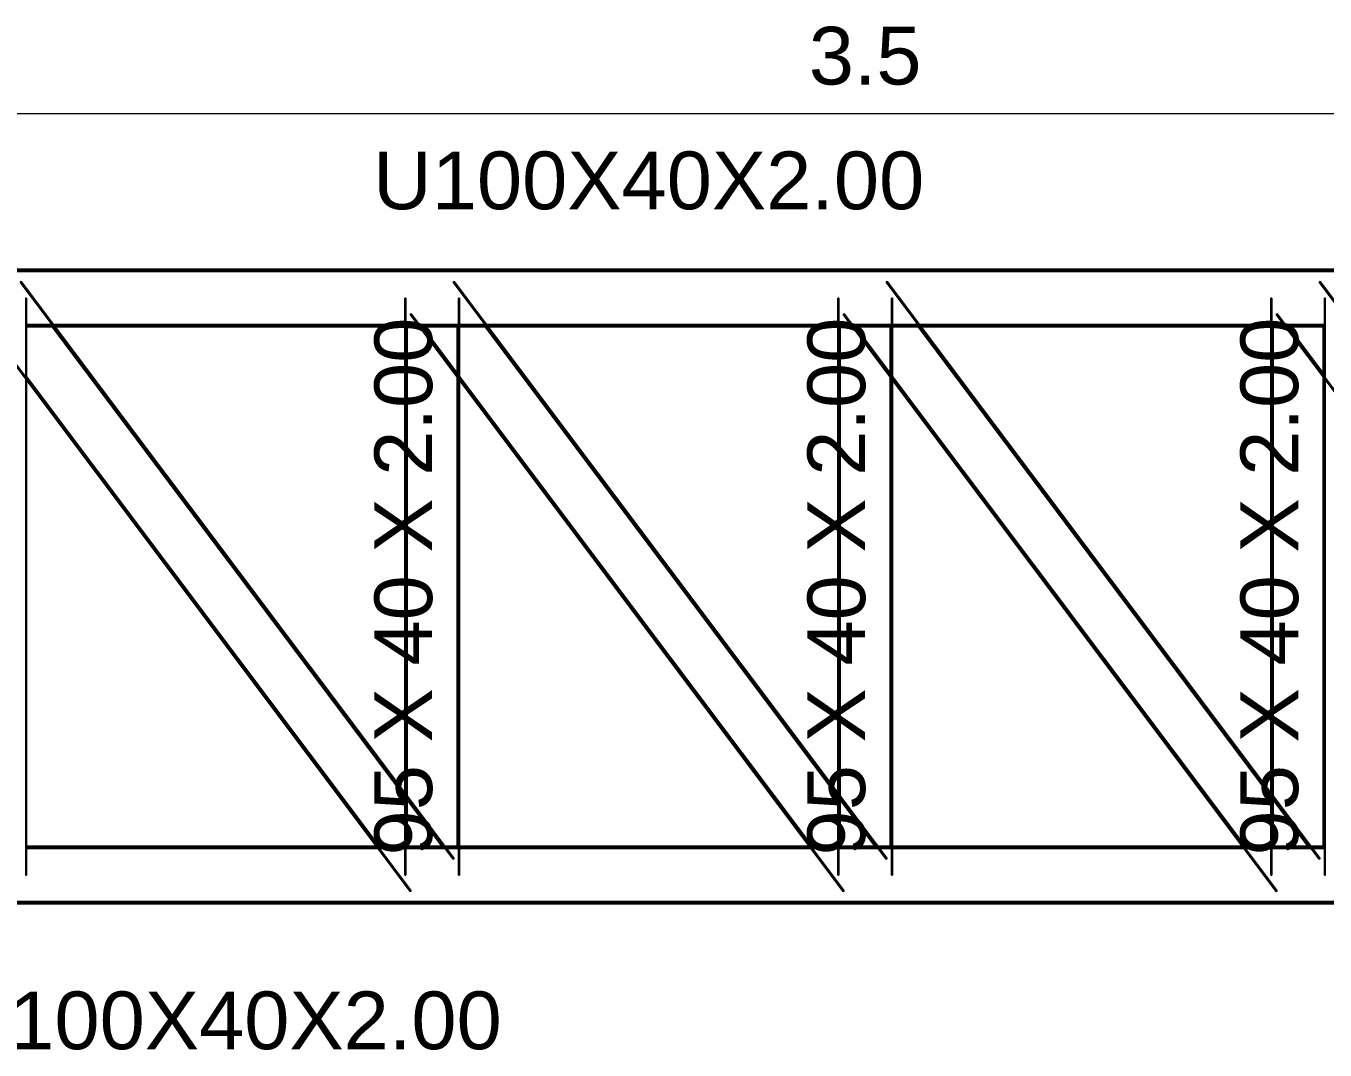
# Model space of a CAD drawing. Header units: millimetres. Extents: x 0 to 123, y 0 to 42.
# Drawn here: x 14.157 to 16.407, y 17.624 to 19.399 of the extents above; entities that cross this region are included whole.
import ezdxf
from ezdxf.enums import TextEntityAlignment as Align

# ---------------------------------------------------------------- set-up
doc = ezdxf.new("R2010")
doc.units = ezdxf.units.MM
for name, color, linetype, lineweight in [('BARRAS_DE_ACO', 7, 'Continuous', 0), ('COTAS', 13, 'Continuous', 0), ('REFERENCIA_DAS_BARRAS', 2, 'Continuous', 0)]:
    doc.layers.add(name, color=color, linetype=linetype, lineweight=lineweight)
doc.styles.add('CYPETXT', font='arial.ttf', dxfattribs={"height": 0.2})

msp = doc.modelspace()

# ---------------------------------------------------------------- linework, layer by layer
at = {"layer": 'BARRAS_DE_ACO'}
for p, q in [((7.36097, 18.97752), (22.36097, 18.97752)), ((14.89737, 17.95482), (14.14737, 18.95482)), ((14.14897, 18.95602), (14.89897, 17.95602)), ((14.89737, 18.95482), (14.89897, 18.95602)), ((15.64737, 17.95482), (14.89737, 18.95482)), ((14.89737, 18.95482), (14.95293, 18.88075)), ((14.89897, 18.95602), (15.64897, 17.95602)), ((15.64737, 18.95482), (15.64897, 18.95602)), ((16.39737, 17.95482), (15.64737, 18.95482)), ((15.64897, 18.95602), (16.39897, 17.95602)), ((16.39737, 18.95482), (16.39897, 18.95602)), ((17.14737, 17.95482), (16.39737, 18.95482)), ((16.39897, 18.95602), (17.14897, 17.95602)), ((14.15647, 18.92752), (14.15847, 18.92752)), ((14.15847, 18.92752), (14.15847, 17.92752)), ((14.16464, 18.93179), (14.2035, 18.87999)), ((14.81347, 17.92752), (14.81347, 18.92752)), ((14.81347, 18.92752), (14.81547, 18.92752)), ((14.81547, 18.92752), (14.81547, 17.92752)), ((14.90647, 17.92752), (14.90647, 18.92752)), ((14.90647, 18.92752), (14.90847, 18.92752)), ((14.90847, 18.92752), (14.90847, 17.92752)), ((15.56347, 17.92752), (15.56347, 18.92752)), ((15.56347, 18.92752), (15.56547, 18.92752)), ((15.56547, 18.92752), (15.56547, 17.92752)), ((15.65647, 17.92752), (15.65647, 18.92752)), ((15.65647, 18.92752), (15.65847, 18.92752)), ((15.65847, 18.92752), (15.65847, 17.92752)), ((15.67158, 18.92255), (15.70235, 18.88152)), ((16.31347, 17.92752), (16.31347, 18.92752)), ((16.31347, 18.92752), (16.31547, 18.92752)), ((16.31547, 18.92752), (16.31547, 17.92752)), ((16.40647, 17.92752), (16.40647, 18.92752)), ((16.40647, 18.92752), (16.40847, 18.92752)), ((14.07457, 18.90022), (14.82457, 17.90022)), ((14.82297, 18.89902), (14.82457, 18.90022)), ((14.82457, 18.90022), (15.57457, 17.90022)), ((15.57297, 18.89902), (15.57457, 18.90022)), ((15.57457, 18.90022), (16.32457, 17.90022)), ((16.32297, 18.89902), (16.32457, 18.90022)), ((16.32457, 18.90022), (17.07457, 17.90022)), ((14.82297, 17.89902), (14.07297, 18.89902)), ((14.15847, 18.88152), (14.20235, 18.88152)), ((14.20235, 18.88152), (14.15847, 18.88152)), ((14.15847, 18.87999), (14.2035, 18.87999)), ((14.2035, 18.87999), (14.15847, 18.87999)), ((14.15847, 18.87869), (14.20447, 18.87869)), ((14.20447, 18.87869), (14.15847, 18.87869)), ((14.15847, 18.87782), (14.20512, 18.87782)), ((14.20512, 18.87782), (14.15847, 18.87782)), ((14.15847, 18.87752), (14.20535, 18.87752)), ((14.20535, 18.87752), (14.15847, 18.87752)), ((14.81347, 18.06335), (14.20285, 18.87752)), ((14.20285, 18.87752), (14.81347, 18.06335)), ((14.81347, 18.06463), (14.2038, 18.87752)), ((14.2038, 18.87752), (14.81347, 18.06463)), ((14.81347, 18.06571), (14.20462, 18.87752)), ((14.20462, 18.87752), (14.81347, 18.06571)), ((14.20485, 18.88152), (14.81347, 18.88152)), ((14.81347, 18.88152), (14.20485, 18.88152)), ((14.81347, 18.06643), (14.20516, 18.87752)), ((14.20516, 18.87752), (14.81347, 18.06643)), ((14.81347, 18.06669), (14.20535, 18.87752)), ((14.20535, 18.87752), (14.81347, 18.06669)), ((14.20535, 18.87752), (14.81347, 18.06669)), ((14.206, 18.87999), (14.81347, 18.87999)), ((14.81347, 18.87999), (14.206, 18.87999)), ((14.20697, 18.87869), (14.81347, 18.87869)), ((14.81347, 18.87869), (14.20697, 18.87869)), ((14.20762, 18.87782), (14.81347, 18.87782)), ((14.81347, 18.87782), (14.20762, 18.87782)), ((14.20785, 18.87752), (14.81347, 18.87752)), ((14.81347, 18.87752), (14.20785, 18.87752)), ((14.81347, 18.07002), (14.20785, 18.87752)), ((14.20785, 18.87752), (14.81347, 18.07002)), ((14.81547, 18.88152), (14.8361, 18.88152)), ((14.8361, 18.88152), (14.81547, 18.88152)), ((14.81547, 18.87999), (14.83725, 18.87999)), ((14.83725, 18.87999), (14.81547, 18.87999)), ((14.81547, 18.87869), (14.83822, 18.87869)), ((14.83822, 18.87869), (14.81547, 18.87869)), ((14.81547, 18.87782), (14.83887, 18.87782)), ((14.83887, 18.87782), (14.81547, 18.87782)), ((14.81547, 18.87752), (14.8391, 18.87752)), ((14.8391, 18.87752), (14.81547, 18.87752)), ((14.81563, 18.06715), (14.81563, 18.87752)), ((14.81563, 18.87752), (14.81563, 18.06715)), ((14.81606, 18.06657), (14.81606, 18.87752)), ((14.81606, 18.87752), (14.81606, 18.06657)), ((14.81671, 18.06571), (14.81671, 18.87752)), ((14.81671, 18.87752), (14.81671, 18.06571)), ((14.81747, 18.06469), (14.81747, 18.87752)), ((14.81747, 18.87752), (14.81747, 18.06469)), ((15.57297, 17.89902), (14.82297, 18.89902)), ((14.8361, 18.88152), (14.83667, 18.88076)), ((14.83725, 18.87999), (14.83773, 18.87934)), ((14.83822, 18.87869), (14.83854, 18.87826)), ((14.8386, 18.88152), (14.90647, 18.88152)), ((14.90647, 18.88152), (14.8386, 18.88152)), ((14.83898, 18.87767), (14.90632, 18.78789)), ((14.8391, 18.87752), (14.90632, 18.78789)), ((14.83975, 18.87999), (14.90647, 18.87999)), ((14.90647, 18.87999), (14.83975, 18.87999)), ((14.84072, 18.87869), (14.90647, 18.87869)), ((14.90647, 18.87869), (14.84072, 18.87869)), ((14.84137, 18.87782), (14.90647, 18.87782)), ((14.90647, 18.87782), (14.84137, 18.87782)), ((14.8416, 18.87752), (14.90647, 18.87752)), ((14.90647, 18.87752), (14.8416, 18.87752)), ((14.8416, 18.87752), (14.90632, 18.79122)), ((14.90647, 18.79102), (14.8416, 18.87752)), ((14.8416, 18.87752), (14.90632, 18.79122)), ((14.90632, 18.79148), (14.84179, 18.87752)), ((14.84179, 18.87752), (14.90632, 18.79148)), ((14.90589, 18.79278), (14.84233, 18.87752)), ((14.84233, 18.87752), (14.90589, 18.79278)), ((14.90524, 18.79472), (14.84314, 18.87752)), ((14.84314, 18.87752), (14.90524, 18.79472)), ((14.90447, 18.79702), (14.8441, 18.87752)), ((14.8441, 18.87752), (14.90447, 18.79702)), ((14.90447, 18.79702), (14.90447, 18.87752)), ((14.90447, 18.87752), (14.90447, 18.79702)), ((14.90524, 18.79472), (14.90524, 18.87752)), ((14.90524, 18.87752), (14.90524, 18.79472)), ((14.90589, 18.79278), (14.90589, 18.87752)), ((14.90589, 18.87752), (14.90589, 18.79278)), ((14.90632, 18.79148), (14.90632, 18.87752)), ((14.90632, 18.87752), (14.90632, 18.79148)), ((14.90847, 18.88152), (14.95235, 18.88152)), ((14.95235, 18.88152), (14.90847, 18.88152)), ((14.90847, 18.87999), (14.9535, 18.87999)), ((14.9535, 18.87999), (14.90847, 18.87999)), ((14.90847, 18.87869), (14.95447, 18.87869)), ((14.95447, 18.87869), (14.90847, 18.87869)), ((14.90847, 18.87782), (14.95512, 18.87782)), ((14.95512, 18.87782), (14.90847, 18.87782)), ((14.90847, 18.87752), (14.95535, 18.87752)), ((14.95535, 18.87752), (14.90847, 18.87752)), ((15.56347, 18.06335), (14.95285, 18.87752)), ((14.95285, 18.87752), (15.56347, 18.06335)), ((15.56347, 18.06463), (14.9538, 18.87752)), ((14.9538, 18.87752), (15.56347, 18.06463)), ((14.95447, 18.87869), (14.95512, 18.87782)), ((15.56347, 18.06571), (14.95462, 18.87752)), ((14.95462, 18.87752), (15.56347, 18.06571)), ((14.95485, 18.88152), (15.56347, 18.88152)), ((15.56347, 18.88152), (14.95485, 18.88152)), ((15.56347, 18.06643), (14.95516, 18.87752)), ((14.95516, 18.87752), (15.56347, 18.06643)), ((15.56347, 18.06669), (14.95535, 18.87752)), ((14.95535, 18.87752), (15.56347, 18.06669)), ((14.95535, 18.87752), (15.56347, 18.06669)), ((14.956, 18.87999), (15.56347, 18.87999)), ((15.56347, 18.87999), (14.956, 18.87999)), ((14.95697, 18.87869), (15.56347, 18.87869)), ((15.56347, 18.87869), (14.95697, 18.87869)), ((14.95762, 18.87782), (15.56347, 18.87782)), ((15.56347, 18.87782), (14.95762, 18.87782)), ((14.95785, 18.87752), (15.56347, 18.87752)), ((15.56347, 18.87752), (14.95785, 18.87752)), ((15.56547, 18.88152), (15.5861, 18.88152)), ((15.5861, 18.88152), (15.56547, 18.88152)), ((15.56547, 18.87999), (15.58725, 18.87999)), ((15.58725, 18.87999), (15.56547, 18.87999)), ((15.56547, 18.87869), (15.58822, 18.87869)), ((15.58822, 18.87869), (15.56547, 18.87869)), ((15.56547, 18.87782), (15.58887, 18.87782)), ((15.58887, 18.87782), (15.56547, 18.87782)), ((15.56547, 18.87752), (15.5891, 18.87752)), ((15.5891, 18.87752), (15.56547, 18.87752)), ((15.56563, 18.06715), (15.56563, 18.87752)), ((15.56563, 18.87752), (15.56563, 18.06715)), ((15.56606, 18.06657), (15.56606, 18.87752)), ((15.56606, 18.87752), (15.56606, 18.06657)), ((15.56671, 18.06571), (15.56671, 18.87752)), ((15.56671, 18.87752), (15.56671, 18.06571)), ((15.56747, 18.06469), (15.56747, 18.87752)), ((15.56747, 18.87752), (15.56747, 18.06469)), ((16.32297, 17.89902), (15.57297, 18.89902)), ((15.5861, 18.88152), (15.58673, 18.88068)), ((15.58725, 18.87999), (15.58778, 18.87928)), ((15.5886, 18.88152), (15.65647, 18.88152)), ((15.65647, 18.88152), (15.5886, 18.88152)), ((15.58899, 18.87766), (15.65632, 18.78789)), ((15.5891, 18.87752), (15.65632, 18.78789)), ((15.58975, 18.87999), (15.65647, 18.87999)), ((15.65647, 18.87999), (15.58975, 18.87999)), ((15.59072, 18.87869), (15.65647, 18.87869)), ((15.65647, 18.87869), (15.59072, 18.87869)), ((15.59137, 18.87782), (15.65647, 18.87782)), ((15.65647, 18.87782), (15.59137, 18.87782)), ((15.5916, 18.87752), (15.65647, 18.87752)), ((15.65647, 18.87752), (15.5916, 18.87752)), ((15.65647, 18.79102), (15.5916, 18.87752)), ((15.65632, 18.79148), (15.59179, 18.87752)), ((15.59179, 18.87752), (15.65632, 18.79148)), ((15.65589, 18.79278), (15.59233, 18.87752)), ((15.59233, 18.87752), (15.65589, 18.79278)), ((15.65524, 18.79472), (15.59314, 18.87752)), ((15.59314, 18.87752), (15.65524, 18.79472)), ((15.65447, 18.79702), (15.5941, 18.87752)), ((15.5941, 18.87752), (15.65447, 18.79702)), ((15.65447, 18.79702), (15.65447, 18.87752)), ((15.65447, 18.87752), (15.65447, 18.79702)), ((15.65524, 18.79472), (15.65524, 18.87752)), ((15.65524, 18.87752), (15.65524, 18.79472)), ((15.65589, 18.79278), (15.65589, 18.87752)), ((15.65589, 18.87752), (15.65589, 18.79278)), ((15.65632, 18.79148), (15.65632, 18.87752)), ((15.65632, 18.87752), (15.65632, 18.79148)), ((15.65847, 18.88152), (15.70235, 18.88152)), ((15.70235, 18.88152), (15.65847, 18.88152)), ((15.65847, 18.87999), (15.7035, 18.87999)), ((15.7035, 18.87999), (15.65847, 18.87999)), ((15.65847, 18.87869), (15.70447, 18.87869)), ((15.70447, 18.87869), (15.65847, 18.87869)), ((15.65847, 18.87782), (15.70512, 18.87782)), ((15.70512, 18.87782), (15.65847, 18.87782)), ((15.65847, 18.87752), (15.70535, 18.87752)), ((15.70535, 18.87752), (15.65847, 18.87752)), ((16.31347, 18.06335), (15.70285, 18.87752)), ((15.70285, 18.87752), (16.31347, 18.06335)), ((16.31347, 18.06463), (15.7038, 18.87752)), ((15.7038, 18.87752), (16.31347, 18.06463)), ((16.31347, 18.06571), (15.70462, 18.87752)), ((15.70462, 18.87752), (16.31347, 18.06571)), ((15.70485, 18.88152), (16.31347, 18.88152)), ((16.31347, 18.88152), (15.70485, 18.88152)), ((16.31347, 18.06643), (15.70516, 18.87752)), ((15.70516, 18.87752), (16.31347, 18.06643)), ((16.31347, 18.06669), (15.70535, 18.87752)), ((15.70535, 18.87752), (16.31347, 18.06669)), ((15.70535, 18.87752), (16.31347, 18.06669)), ((15.706, 18.87999), (16.31347, 18.87999)), ((16.31347, 18.87999), (15.706, 18.87999)), ((15.70697, 18.87869), (16.31347, 18.87869)), ((16.31347, 18.87869), (15.70697, 18.87869)), ((15.70762, 18.87782), (16.31347, 18.87782)), ((16.31347, 18.87782), (15.70762, 18.87782)), ((15.70785, 18.87752), (16.31347, 18.87752)), ((16.31347, 18.87752), (15.70785, 18.87752)), ((16.31347, 18.07002), (15.70785, 18.87752)), ((15.70785, 18.87752), (16.31347, 18.07002)), ((16.31547, 18.88152), (16.3361, 18.88152)), ((16.3361, 18.88152), (16.31547, 18.88152)), ((16.31547, 18.87999), (16.33725, 18.87999)), ((16.33725, 18.87999), (16.31547, 18.87999)), ((16.31547, 18.87869), (16.33822, 18.87869)), ((16.33822, 18.87869), (16.31547, 18.87869)), ((16.31547, 18.87782), (16.33887, 18.87782)), ((16.33887, 18.87782), (16.31547, 18.87782)), ((16.31547, 18.87752), (16.3391, 18.87752)), ((16.3391, 18.87752), (16.31547, 18.87752)), ((16.31563, 18.06715), (16.31563, 18.87752)), ((16.31563, 18.87752), (16.31563, 18.06715)), ((16.31606, 18.06657), (16.31606, 18.87752)), ((16.31606, 18.87752), (16.31606, 18.06657)), ((16.31671, 18.06571), (16.31671, 18.87752)), ((16.31671, 18.87752), (16.31671, 18.06571)), ((16.31747, 18.06469), (16.31747, 18.87752)), ((16.31747, 18.87752), (16.31747, 18.06469)), ((17.07297, 17.89902), (16.32297, 18.89902)), ((16.32297, 18.89902), (16.33887, 18.87782)), ((16.3386, 18.88152), (16.40647, 18.88152)), ((16.40647, 18.88152), (16.3386, 18.88152)), ((16.33901, 18.87764), (16.40632, 18.78789)), ((16.3391, 18.87752), (16.40632, 18.78789)), ((16.33975, 18.87999), (16.40647, 18.87999)), ((16.40647, 18.87999), (16.33975, 18.87999)), ((16.34072, 18.87869), (16.40647, 18.87869)), ((16.40647, 18.87869), (16.34072, 18.87869)), ((16.34137, 18.87782), (16.40647, 18.87782)), ((16.40647, 18.87782), (16.34137, 18.87782)), ((16.3416, 18.87752), (16.40647, 18.87752)), ((16.40647, 18.87752), (16.3416, 18.87752)), ((16.3416, 18.87752), (16.40632, 18.79122)), ((16.40647, 18.79102), (16.3416, 18.87752)), ((16.3416, 18.87752), (16.40632, 18.79122)), ((16.40632, 18.79148), (16.34179, 18.87752)), ((16.34179, 18.87752), (16.40632, 18.79148)), ((16.40589, 18.79278), (16.34233, 18.87752)), ((16.34233, 18.87752), (16.40589, 18.79278)), ((16.40524, 18.79472), (16.34314, 18.87752)), ((16.34314, 18.87752), (16.40524, 18.79472)), ((16.40447, 18.79702), (16.3441, 18.87752)), ((16.3441, 18.87752), (16.40447, 18.79702)), ((16.40447, 18.79702), (16.40447, 18.87752)), ((16.40447, 18.87752), (16.40447, 18.79702)), ((16.40524, 18.79472), (16.40524, 18.87752)), ((16.40524, 18.87752), (16.40524, 18.79472)), ((16.40589, 18.79278), (16.40589, 18.87752)), ((16.40589, 18.87752), (16.40589, 18.79278)), ((16.40632, 18.79148), (16.40632, 18.87752)), ((16.40632, 18.87752), (16.40632, 18.79148)), ((14.7691, 17.97752), (14.15847, 18.79169)), ((14.15847, 18.79169), (14.7691, 17.97752)), ((14.76814, 17.97752), (14.15847, 18.79041)), ((14.15847, 18.79041), (14.76814, 17.97752)), ((14.76733, 17.97752), (14.15847, 18.78933)), ((14.15847, 18.78933), (14.76733, 17.97752)), ((14.76679, 17.97752), (14.15847, 18.78861)), ((14.15847, 18.78861), (14.76679, 17.97752)), ((14.15847, 18.78835), (14.7666, 17.97752)), ((14.7666, 17.97752), (14.15847, 18.78835)), ((14.15847, 18.78835), (14.7666, 17.97752)), ((14.90447, 17.97752), (14.90447, 18.79035)), ((14.90447, 18.79035), (14.90447, 17.97752)), ((14.90531, 18.79452), (14.90524, 18.79472)), ((14.90524, 17.97752), (14.90524, 18.78933)), ((14.90524, 18.78933), (14.90524, 17.97752)), ((14.9058, 18.79304), (14.90531, 18.79452)), ((14.9058, 18.79304), (14.90589, 18.79278)), ((14.90593, 18.79264), (14.90589, 18.79278)), ((14.90589, 17.97752), (14.90589, 18.78847)), ((14.90589, 18.78847), (14.90589, 17.97752)), ((14.90626, 18.79165), (14.90593, 18.79264)), ((14.90626, 18.79165), (14.90632, 18.79148)), ((14.90634, 18.79143), (14.90632, 18.79148)), ((14.90632, 17.97752), (14.90632, 18.78789)), ((14.90632, 18.78789), (14.90632, 17.97752)), ((14.90645, 18.79108), (14.90634, 18.79143)), ((14.90645, 18.79108), (14.90647, 18.79102)), ((14.90645, 18.78772), (14.90647, 18.78769)), ((14.90645, 18.78772), (14.90647, 18.78769)), ((15.5191, 17.97752), (14.90847, 18.79169)), ((14.90847, 18.79169), (15.5191, 17.97752)), ((15.51814, 17.97752), (14.90847, 18.79041)), ((14.90847, 18.79041), (15.51814, 17.97752)), ((15.51733, 17.97752), (14.90847, 18.78933)), ((14.90847, 18.78933), (15.51733, 17.97752)), ((15.51679, 17.97752), (14.90847, 18.78861)), ((14.90847, 18.78861), (15.51679, 17.97752)), ((14.90847, 18.78835), (15.5166, 17.97752)), ((15.5166, 17.97752), (14.90847, 18.78835)), ((14.90847, 18.78835), (15.5166, 17.97752)), ((15.65447, 17.97752), (15.65447, 18.79035)), ((15.65447, 18.79035), (15.65447, 17.97752)), ((15.65531, 18.79452), (15.65524, 18.79472)), ((15.65524, 17.97752), (15.65524, 18.78933)), ((15.65524, 18.78933), (15.65524, 17.97752)), ((15.6558, 18.79304), (15.65531, 18.79452)), ((15.6558, 18.79304), (15.65589, 18.79278)), ((15.65593, 18.79264), (15.65589, 18.79278)), ((15.65589, 17.97752), (15.65589, 18.78847)), ((15.65589, 18.78847), (15.65589, 17.97752)), ((15.65626, 18.79165), (15.65593, 18.79264)), ((15.65626, 18.79165), (15.65632, 18.79148)), ((15.65634, 18.79143), (15.65632, 18.79148)), ((15.65632, 17.97752), (15.65632, 18.78789)), ((15.65632, 18.78789), (15.65632, 17.97752)), ((15.65645, 18.79108), (15.65634, 18.79143)), ((15.65645, 18.79108), (15.65647, 18.79102)), ((15.65645, 18.78772), (15.65647, 18.78769)), ((15.65645, 18.78772), (15.65647, 18.78769)), ((16.2691, 17.97752), (15.65847, 18.79169)), ((15.65847, 18.79169), (16.2691, 17.97752)), ((16.26814, 17.97752), (15.65847, 18.79041)), ((15.65847, 18.79041), (16.26814, 17.97752)), ((16.26733, 17.97752), (15.65847, 18.78933)), ((15.65847, 18.78933), (16.26733, 17.97752)), ((16.26679, 17.97752), (15.65847, 18.78861)), ((15.65847, 18.78861), (16.26679, 17.97752)), ((15.65847, 18.78835), (16.2666, 17.97752)), ((16.2666, 17.97752), (15.65847, 18.78835)), ((15.65847, 18.78835), (16.2666, 17.97752)), ((16.40447, 17.97752), (16.40447, 18.79035)), ((16.40447, 18.79035), (16.40447, 17.97752)), ((16.40531, 18.79452), (16.40524, 18.79472)), ((16.40524, 17.97752), (16.40524, 18.78933)), ((16.40524, 18.78933), (16.40524, 17.97752)), ((16.4058, 18.79304), (16.40531, 18.79452)), ((16.4058, 18.79304), (16.40589, 18.79278)), ((16.40593, 18.79264), (16.40589, 18.79278)), ((16.40589, 17.97752), (16.40589, 18.78847)), ((16.40589, 18.78847), (16.40589, 17.97752)), ((16.40626, 18.79165), (16.40593, 18.79264)), ((16.40626, 18.79165), (16.40632, 18.79148)), ((16.40634, 18.79143), (16.40632, 18.79148)), ((16.40632, 17.97752), (16.40632, 18.78789)), ((16.40632, 18.78789), (16.40632, 17.97752)), ((16.40645, 18.79108), (16.40634, 18.79143)), ((16.40645, 18.79108), (16.40647, 18.79102)), ((16.40645, 18.78772), (16.40647, 18.78769)), ((16.40645, 18.78772), (16.40647, 18.78769)), ((14.15847, 18.78502), (14.7641, 17.97752)), ((14.15847, 18.78502), (14.7641, 17.97752)), ((14.90847, 18.78502), (15.5141, 17.97752)), ((14.90847, 18.78502), (15.5141, 17.97752)), ((15.65847, 18.78502), (16.2641, 17.97752)), ((15.65847, 18.78502), (16.2641, 17.97752)), ((14.81547, 18.06402), (14.88035, 17.97752)), ((14.81547, 18.06402), (14.88035, 17.97752)), ((14.81561, 18.06361), (14.81563, 18.06356)), ((14.88285, 17.97752), (14.81563, 18.06715)), ((14.81563, 18.06715), (14.88296, 17.97737)), ((14.88035, 17.97752), (14.81563, 18.06382)), ((14.88016, 17.97752), (14.81563, 18.06356)), ((14.81563, 18.06356), (14.88016, 17.97752)), ((14.81563, 17.97752), (14.81563, 18.06356)), ((14.81563, 18.06356), (14.81563, 17.97752)), ((14.81601, 18.0624), (14.81606, 18.06226)), ((14.87962, 17.97752), (14.81606, 18.06226)), ((14.81606, 18.06226), (14.87962, 17.97752)), ((14.81606, 17.97752), (14.81606, 18.06226)), ((14.81606, 18.06226), (14.81606, 17.97752)), ((14.81664, 18.06052), (14.81671, 18.06032)), ((14.8788, 17.97752), (14.81671, 18.06032)), ((14.81671, 18.06032), (14.8788, 17.97752)), ((14.81671, 17.97752), (14.81671, 18.06032)), ((14.81671, 18.06032), (14.81671, 17.97752)), ((14.87785, 17.97752), (14.81747, 18.05802)), ((14.81747, 18.05802), (14.87785, 17.97752)), ((14.81747, 17.97752), (14.81747, 18.05802)), ((14.81747, 18.05802), (14.81747, 17.97752)), ((15.56549, 18.06732), (15.56547, 18.06735)), ((15.56547, 18.06402), (15.63035, 17.97752)), ((15.56547, 18.06402), (15.63035, 17.97752)), ((15.56561, 18.06361), (15.56563, 18.06356)), ((15.63285, 17.97752), (15.56563, 18.06715)), ((15.56563, 18.06715), (15.63308, 17.97722)), ((15.63016, 17.97752), (15.56563, 18.06356)), ((15.56563, 18.06356), (15.63016, 17.97752)), ((15.56563, 17.97752), (15.56563, 18.06356)), ((15.56563, 18.06356), (15.56563, 17.97752)), ((15.56601, 18.0624), (15.56606, 18.06226)), ((15.62962, 17.97752), (15.56606, 18.06226)), ((15.56606, 18.06226), (15.62962, 17.97752)), ((15.56606, 17.97752), (15.56606, 18.06226)), ((15.56606, 18.06226), (15.56606, 17.97752)), ((15.56664, 18.06052), (15.56671, 18.06032)), ((15.6288, 17.97752), (15.56671, 18.06032)), ((15.56671, 18.06032), (15.6288, 17.97752)), ((15.56671, 17.97752), (15.56671, 18.06032)), ((15.56671, 18.06032), (15.56671, 17.97752)), ((15.62785, 17.97752), (15.56747, 18.05802)), ((15.56747, 18.05802), (15.62785, 17.97752)), ((15.56747, 17.97752), (15.56747, 18.05802)), ((15.56747, 18.05802), (15.56747, 17.97752)), ((16.31549, 18.06732), (16.31547, 18.06735)), ((16.31547, 18.06402), (16.31563, 18.06382)), ((16.31547, 18.06402), (16.31563, 18.06382)), ((16.31561, 18.06361), (16.31563, 18.06356)), ((16.38285, 17.97752), (16.31563, 18.06715)), ((16.31563, 18.06715), (16.38299, 17.97734)), ((16.38016, 17.97752), (16.31563, 18.06356)), ((16.31563, 18.06356), (16.38016, 17.97752)), ((16.31563, 17.97752), (16.31563, 18.06356)), ((16.31563, 18.06356), (16.31563, 17.97752)), ((16.31601, 18.0624), (16.31606, 18.06226)), ((16.37962, 17.97752), (16.31606, 18.06226)), ((16.31606, 18.06226), (16.37962, 17.97752)), ((16.31606, 17.97752), (16.31606, 18.06226)), ((16.31606, 18.06226), (16.31606, 17.97752)), ((16.31664, 18.06052), (16.31671, 18.06032)), ((16.3788, 17.97752), (16.31671, 18.06032)), ((16.31671, 18.06032), (16.3788, 17.97752)), ((16.31671, 17.97752), (16.31671, 18.06032)), ((16.31671, 18.06032), (16.31671, 17.97752)), ((16.37785, 17.97752), (16.31747, 18.05802)), ((16.31747, 18.05802), (16.37785, 17.97752)), ((16.31747, 17.97752), (16.31747, 18.05802)), ((16.31747, 18.05802), (16.31747, 17.97752)), ((14.15847, 17.97752), (14.7641, 17.97752)), ((14.7641, 17.97752), (14.15847, 17.97752)), ((14.7666, 17.97752), (14.81347, 17.97752)), ((14.81347, 17.97752), (14.7666, 17.97752)), ((14.81547, 17.97752), (14.88035, 17.97752)), ((14.88035, 17.97752), (14.81547, 17.97752)), ((14.88285, 17.97752), (14.90647, 17.97752)), ((14.90647, 17.97752), (14.88285, 17.97752)), ((14.90847, 17.97752), (15.5141, 17.97752)), ((15.5141, 17.97752), (14.90847, 17.97752)), ((15.5166, 17.97752), (15.56347, 17.97752)), ((15.56347, 17.97752), (15.5166, 17.97752)), ((15.56547, 17.97752), (15.63035, 17.97752)), ((15.63035, 17.97752), (15.56547, 17.97752)), ((15.63285, 17.97752), (15.65647, 17.97752)), ((15.65647, 17.97752), (15.63285, 17.97752)), ((15.65847, 17.97752), (16.2641, 17.97752)), ((16.2641, 17.97752), (15.65847, 17.97752)), ((16.2666, 17.97752), (16.31347, 17.97752)), ((16.31347, 17.97752), (16.2666, 17.97752)), ((16.31547, 17.97752), (16.38035, 17.97752)), ((16.38035, 17.97752), (16.31547, 17.97752)), ((16.38285, 17.97752), (16.40647, 17.97752)), ((16.40647, 17.97752), (16.38285, 17.97752)), ((14.15847, 17.97722), (14.76433, 17.97722)), ((14.76433, 17.97722), (14.15847, 17.97722)), ((14.15847, 17.97635), (14.76498, 17.97635)), ((14.76498, 17.97635), (14.15847, 17.97635)), ((14.15847, 17.97505), (14.76595, 17.97505)), ((14.76595, 17.97505), (14.15847, 17.97505)), ((14.15847, 17.97352), (14.7671, 17.97352)), ((14.7671, 17.97352), (14.15847, 17.97352)), ((14.76671, 17.97737), (14.76683, 17.97722)), ((14.76683, 17.97722), (14.81347, 17.97722)), ((14.81347, 17.97722), (14.76683, 17.97722)), ((14.76748, 17.97635), (14.81347, 17.97635)), ((14.81347, 17.97635), (14.76748, 17.97635)), ((14.76748, 17.97635), (14.76845, 17.97505)), ((14.76845, 17.97505), (14.81347, 17.97505)), ((14.81347, 17.97505), (14.76845, 17.97505)), ((14.76902, 17.97429), (14.82457, 17.90022)), ((14.7696, 17.97352), (14.81347, 17.97352)), ((14.81347, 17.97352), (14.7696, 17.97352)), ((14.81547, 17.97722), (14.88058, 17.97722)), ((14.88058, 17.97722), (14.81547, 17.97722)), ((14.81547, 17.97635), (14.88123, 17.97635)), ((14.88123, 17.97635), (14.81547, 17.97635)), ((14.81547, 17.97505), (14.8822, 17.97505)), ((14.8822, 17.97505), (14.81547, 17.97505)), ((14.81547, 17.97352), (14.88335, 17.97352)), ((14.88335, 17.97352), (14.81547, 17.97352)), ((14.88308, 17.97722), (14.90647, 17.97722)), ((14.90647, 17.97722), (14.88308, 17.97722)), ((14.8834, 17.97678), (14.88373, 17.97635)), ((14.88373, 17.97635), (14.90647, 17.97635)), ((14.90647, 17.97635), (14.88373, 17.97635)), ((14.8847, 17.97505), (14.90647, 17.97505)), ((14.90647, 17.97505), (14.8847, 17.97505)), ((14.8847, 17.97505), (14.88528, 17.97428)), ((14.88585, 17.97352), (14.90647, 17.97352)), ((14.90647, 17.97352), (14.88585, 17.97352)), ((14.88585, 17.97352), (14.89897, 17.95602)), ((14.89897, 17.95602), (14.89737, 17.95482)), ((14.90847, 17.97722), (15.51433, 17.97722)), ((15.51433, 17.97722), (14.90847, 17.97722)), ((14.90847, 17.97635), (15.51498, 17.97635)), ((15.51498, 17.97635), (14.90847, 17.97635)), ((14.90847, 17.97505), (15.51595, 17.97505)), ((15.51595, 17.97505), (14.90847, 17.97505)), ((14.90847, 17.97352), (15.5171, 17.97352)), ((15.5171, 17.97352), (14.90847, 17.97352)), ((15.51683, 17.97722), (15.56347, 17.97722)), ((15.56347, 17.97722), (15.51683, 17.97722)), ((15.51683, 17.97722), (15.51718, 17.97674)), ((15.51748, 17.97635), (15.56347, 17.97635)), ((15.56347, 17.97635), (15.51748, 17.97635)), ((15.51801, 17.97564), (15.51907, 17.97422)), ((15.51845, 17.97505), (15.56347, 17.97505)), ((15.56347, 17.97505), (15.51845, 17.97505)), ((15.5196, 17.97352), (15.56347, 17.97352)), ((15.56347, 17.97352), (15.5196, 17.97352)), ((15.56547, 17.97722), (15.63058, 17.97722)), ((15.63058, 17.97722), (15.56547, 17.97722)), ((15.56547, 17.97635), (15.63123, 17.97635)), ((15.63123, 17.97635), (15.56547, 17.97635)), ((15.56547, 17.97505), (15.6322, 17.97505)), ((15.6322, 17.97505), (15.56547, 17.97505)), ((15.56547, 17.97352), (15.63335, 17.97352)), ((15.63335, 17.97352), (15.56547, 17.97352)), ((15.63308, 17.97722), (15.65647, 17.97722)), ((15.65647, 17.97722), (15.63308, 17.97722)), ((15.63373, 17.97635), (15.65647, 17.97635)), ((15.65647, 17.97635), (15.63373, 17.97635)), ((15.6347, 17.97505), (15.65647, 17.97505)), ((15.65647, 17.97505), (15.6347, 17.97505)), ((15.63585, 17.97352), (15.65647, 17.97352)), ((15.65647, 17.97352), (15.63585, 17.97352)), ((15.63585, 17.97352), (15.64897, 17.95602)), ((15.64897, 17.95602), (15.64737, 17.95482)), ((15.65847, 17.97722), (16.26433, 17.97722)), ((16.26433, 17.97722), (15.65847, 17.97722)), ((15.65847, 17.97635), (16.26498, 17.97635)), ((16.26498, 17.97635), (15.65847, 17.97635)), ((15.65847, 17.97505), (16.26595, 17.97505)), ((16.26595, 17.97505), (15.65847, 17.97505)), ((15.65847, 17.97352), (16.2671, 17.97352)), ((16.2671, 17.97352), (15.65847, 17.97352)), ((16.26683, 17.97722), (16.31347, 17.97722)), ((16.31347, 17.97722), (16.26683, 17.97722)), ((16.26748, 17.97635), (16.31347, 17.97635)), ((16.31347, 17.97635), (16.26748, 17.97635)), ((16.26805, 17.97558), (16.26913, 17.97414)), ((16.26845, 17.97505), (16.31347, 17.97505)), ((16.31347, 17.97505), (16.26845, 17.97505)), ((16.2696, 17.97352), (16.31347, 17.97352)), ((16.31347, 17.97352), (16.2696, 17.97352)), ((16.31547, 17.97722), (16.38058, 17.97722)), ((16.38058, 17.97722), (16.31547, 17.97722)), ((16.31547, 17.97635), (16.38123, 17.97635)), ((16.38123, 17.97635), (16.31547, 17.97635)), ((16.31547, 17.97505), (16.3822, 17.97505)), ((16.3822, 17.97505), (16.31547, 17.97505)), ((16.31547, 17.97352), (16.38335, 17.97352)), ((16.38335, 17.97352), (16.31547, 17.97352)), ((16.38308, 17.97722), (16.40647, 17.97722)), ((16.40647, 17.97722), (16.38308, 17.97722)), ((16.38373, 17.97635), (16.40647, 17.97635)), ((16.40647, 17.97635), (16.38373, 17.97635)), ((16.3847, 17.97505), (16.40647, 17.97505)), ((16.40647, 17.97505), (16.3847, 17.97505)), ((16.38539, 17.97413), (16.39897, 17.95602)), ((16.38585, 17.97352), (16.40647, 17.97352)), ((16.40647, 17.97352), (16.38585, 17.97352)), ((16.39897, 17.95602), (16.39737, 17.95482)), ((14.15847, 17.92752), (14.15647, 17.92752)), ((14.81547, 17.92752), (14.81347, 17.92752)), ((14.90847, 17.92752), (14.90647, 17.92752)), ((15.56547, 17.92752), (15.56347, 17.92752)), ((15.65847, 17.92752), (15.65647, 17.92752)), ((16.31547, 17.92752), (16.31347, 17.92752)), ((16.40847, 17.92752), (16.40647, 17.92752)), ((14.82457, 17.90022), (14.82297, 17.89902)), ((15.57457, 17.90022), (15.57297, 17.89902)), ((16.32457, 17.90022), (16.32297, 17.89902)), ((13.85319, 17.88152), (17.21097, 17.88152)), ((17.21097, 17.88152), (13.85319, 17.88152)), ((13.85395, 17.87999), (17.21097, 17.87999)), ((17.21097, 17.87999), (13.85395, 17.87999)), ((13.89119, 17.87869), (17.21097, 17.87869)), ((17.21097, 17.87869), (13.89119, 17.87869)), ((13.89119, 17.87782), (17.21097, 17.87782)), ((17.21097, 17.87782), (13.89119, 17.87782)), ((13.89119, 17.87752), (17.21097, 17.87752)), ((17.21097, 17.87752), (13.89119, 17.87752))]:
    msp.add_line(p, q, dxfattribs=at)
for points in [[(7.36097, 18.97752), (7.36097, 18.97722), (22.36097, 18.97722), (22.36097, 18.97752), (7.36097, 18.97752)], [(7.36097, 18.97722), (7.36097, 18.97635), (22.36097, 18.97635), (22.36097, 18.97722), (7.36097, 18.97722)], [(7.36097, 18.97635), (7.36097, 18.97505), (22.36097, 18.97505), (22.36097, 18.97635), (7.36097, 18.97635)], [(7.36097, 18.97505), (7.36097, 18.97352), (22.36097, 18.97352), (22.36097, 18.97505), (7.36097, 18.97505)], [(14.89737, 17.95482), (14.89897, 17.95602), (14.14897, 18.95602), (14.14737, 18.95482), (14.89737, 17.95482)], [(15.64737, 17.95482), (15.64897, 17.95602), (14.89897, 18.95602), (14.89737, 18.95482), (15.64737, 17.95482)], [(16.39737, 17.95482), (16.39897, 17.95602), (15.64897, 18.95602), (15.64737, 18.95482), (16.39737, 17.95482)], [(17.14737, 17.95482), (17.14897, 17.95602), (16.39897, 18.95602), (16.39737, 18.95482), (17.14737, 17.95482)], [(14.15647, 17.92752), (14.15847, 17.92752), (14.15847, 18.92752), (14.15647, 18.92752), (14.15647, 17.92752)], [(14.81347, 17.92752), (14.81547, 17.92752), (14.81547, 18.92752), (14.81347, 18.92752), (14.81347, 17.92752)], [(14.90647, 17.92752), (14.90847, 17.92752), (14.90847, 18.92752), (14.90647, 18.92752), (14.90647, 17.92752)], [(15.56347, 17.92752), (15.56547, 17.92752), (15.56547, 18.92752), (15.56347, 18.92752), (15.56347, 17.92752)], [(15.65647, 17.92752), (15.65847, 17.92752), (15.65847, 18.92752), (15.65647, 18.92752), (15.65647, 17.92752)], [(16.31347, 17.92752), (16.31547, 17.92752), (16.31547, 18.92752), (16.31347, 18.92752), (16.31347, 17.92752)], [(16.40647, 17.92752), (16.40847, 17.92752), (16.40847, 18.92752), (16.40647, 18.92752), (16.40647, 17.92752)], [(14.82297, 17.89902), (14.82457, 17.90022), (14.07457, 18.90022), (14.07297, 18.89902), (14.82297, 17.89902)], [(15.57297, 17.89902), (15.57457, 17.90022), (14.82457, 18.90022), (14.82297, 18.89902), (15.57297, 17.89902)], [(16.32297, 17.89902), (16.32457, 17.90022), (15.57457, 18.90022), (15.57297, 18.89902), (16.32297, 17.89902)], [(17.07297, 17.89902), (17.07457, 17.90022), (16.32457, 18.90022), (16.32297, 18.89902), (17.07297, 17.89902)]]:
    msp.add_lwpolyline(points, close=True, dxfattribs=at)
for points in [[(22.36097, 18.9373), (22.36097, 18.97352), (7.36097, 18.97352)], [(14.81561, 18.06361), (14.81549, 18.06396), (14.81547, 18.06402)], [(14.81601, 18.0624), (14.81568, 18.06339), (14.81563, 18.06356)], [(14.81664, 18.06052), (14.81615, 18.062), (14.81606, 18.06226)], [(15.56561, 18.06361), (15.56549, 18.06396), (15.56547, 18.06402)], [(15.56601, 18.0624), (15.56568, 18.06339), (15.56563, 18.06356)], [(15.56664, 18.06052), (15.56615, 18.062), (15.56606, 18.06226)], [(16.31561, 18.06361), (16.31549, 18.06396), (16.31547, 18.06402)], [(16.31601, 18.0624), (16.31568, 18.06339), (16.31563, 18.06356)], [(16.31664, 18.06052), (16.31615, 18.062), (16.31606, 18.06226)]]:
    msp.add_lwpolyline(points, dxfattribs=at)
at = {"layer": 'COTAS'}
msp.add_line((13.86097, 19.24752), (17.36097, 19.24752), dxfattribs=at)

# ---------------------------------------------------------------- texts
at = {"layer": 'COTAS', "style": 'CYPETXT', "width": 1.00411}
msp.add_text('3.5', height=0.1, dxfattribs=at).set_placement((15.51347, 19.29752), (15.70847, 19.29752), align=Align.FIT)
at = {"layer": 'REFERENCIA_DAS_BARRAS', "color": 1, "style": 'CYPETXT', "width": 1.007497}
for p, p2 in [((14.75863, 19.08137), (15.71335, 19.08137)), ((14.02687, 17.62568), (14.98159, 17.62568))]:
    msp.add_text('U100X40X2.00', height=0.1, dxfattribs=at).set_placement(p, p2, align=Align.FIT)
at = {"layer": 'REFERENCIA_DAS_BARRAS', "color": 1, "style": 'CYPETXT', "width": 1.008574}
for p, p2 in [((14.86097, 17.96141), (14.86097, 18.89362)), ((15.61097, 17.96141), (15.61097, 18.89362)), ((16.36097, 17.96141), (16.36097, 18.89362))]:
    msp.add_text('95 X 40 X 2.00', height=0.1, rotation=90, dxfattribs=at).set_placement(p, p2, align=Align.FIT)

doc.saveas('drawing.dxf')
